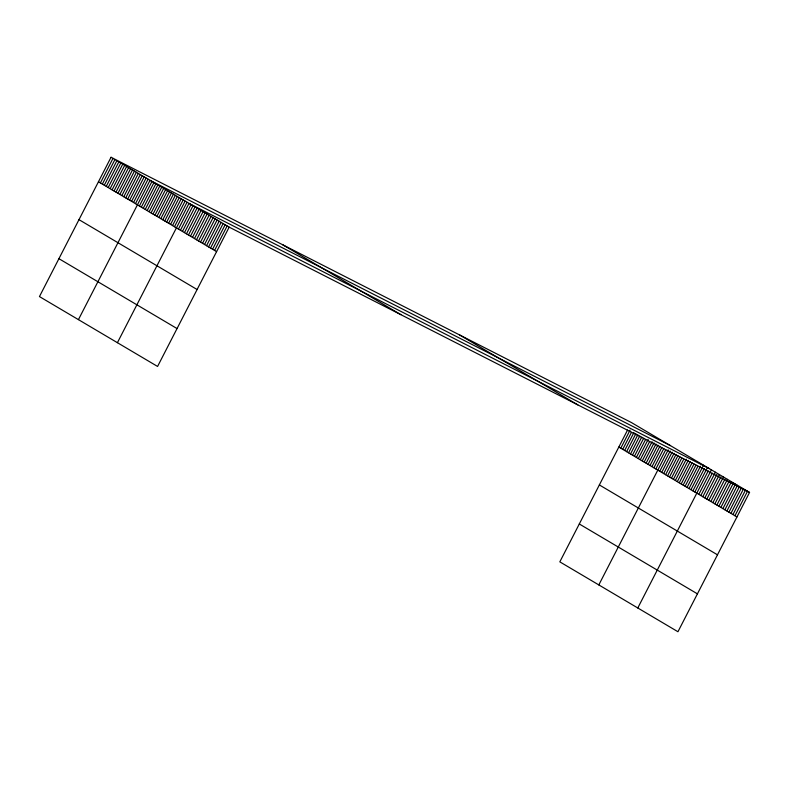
<?xml version="1.0" encoding="UTF-8"?>
<svg xmlns="http://www.w3.org/2000/svg" width="789" height="789" viewBox="0 0 789 789"><rect width="100%" height="100%" fill="white"/><g stroke="black" fill="none" stroke-linecap="round" stroke-linejoin="round"><path stroke-width="1.18" d="M111.052 157.258L39.45 296.575L157.573 366.451L229.175 227.143L111.052 157.258L631.427 422.549L749.55 492.425L677.948 631.742L559.825 561.857L627.59 430.005M100.4 182.92L112.995 158.411M102.353 184.074L114.947 159.565M104.296 185.228L116.89 160.719M106.249 186.382L118.843 161.873M108.201 187.535L120.796 163.027M110.144 188.689L122.739 164.181M112.097 189.843L124.692 165.335M114.05 190.987L126.644 166.489M115.993 192.141L128.587 167.633M117.946 193.295L130.54 168.787M119.889 194.449L132.483 169.941M121.841 195.603L134.436 171.095M123.794 196.757L136.389 172.249M125.737 197.911L138.331 173.402M127.69 199.065L140.284 174.556M129.643 200.219L142.237 175.71M131.585 201.373L144.18 176.864M133.538 202.526L146.133 178.018M135.481 203.67L148.076 179.172M78.436 319.634L150.028 180.316L670.403 445.607M139.387 205.978L151.981 181.47M141.33 207.132L153.924 182.624M143.282 208.286L155.877 183.778M145.235 209.44L157.83 184.932M147.178 210.594L159.772 186.086M149.131 211.748L161.725 187.24M151.074 212.902L163.668 188.393M153.027 214.056L165.621 189.547M154.979 215.21L167.574 190.701M156.922 216.354L169.517 191.855M158.875 217.508L171.469 192.999M160.828 218.661L173.422 194.153M162.771 219.815L175.365 195.307M164.723 220.969L177.318 196.461M166.666 222.123L179.261 197.615M168.619 223.277L181.214 198.769M170.572 224.431L183.166 199.923M172.515 225.585L185.109 201.077M174.468 226.739L187.062 202.231M117.413 342.692L189.015 203.384L709.39 468.666M178.422 229.076L191.017 204.568M180.434 230.26L193.029 205.751M182.437 231.453L195.031 206.945M184.448 232.637L197.043 208.128M186.46 233.83L199.055 209.322M188.463 235.014L201.057 210.505M190.474 236.207L203.069 211.699M192.477 237.39L205.081 212.882M194.488 238.584L207.083 214.075M196.5 239.767L209.095 215.259M198.503 240.951L211.097 216.452M200.514 242.144L213.109 217.636M202.526 243.328L215.121 218.819M204.529 244.521L217.123 220.013M206.54 245.704L219.135 221.196M208.543 246.898L221.137 222.39M210.555 248.081L223.149 223.573M212.566 249.275L225.161 224.766M214.569 250.458L227.163 225.95M620.775 448.211L630.086 430.094M622.728 449.365L631.486 432.313M624.681 450.509L633.981 432.402M626.624 451.663L635.934 433.555M628.577 452.817L637.887 434.709M630.519 453.971L639.83 435.863M632.472 455.125L641.782 437.007M634.425 456.279L643.735 438.161M636.368 457.433L645.678 439.315M638.321 458.587L648.173 439.404M640.274 459.74L649.574 441.623M642.216 460.894L652.079 441.712M644.169 462.048L654.022 442.866M646.112 463.192L655.975 444.02M648.065 464.346L657.918 445.174M650.018 465.5L659.87 446.327M651.961 466.654L661.823 447.471M653.913 467.808L663.766 448.625M655.866 468.962L665.719 449.779M598.812 584.925L668.214 449.868M659.762 471.27L670.167 451.022M661.705 472.424L672.11 452.176M663.657 473.578L674.062 453.33M665.61 474.722L676.015 454.484M667.553 475.875L677.958 455.638M669.506 477.029L679.911 456.792M671.459 478.183L681.854 457.936M673.402 479.337L683.807 459.09M675.354 480.491L686.302 459.178M677.297 481.645L688.255 460.332M679.25 482.799L690.207 461.486M681.203 483.953L692.15 462.64M683.146 485.107L694.103 463.794M685.099 486.261L696.046 464.948M687.051 487.405L697.999 466.102M688.994 488.559L700.494 466.191M690.947 489.713L703.541 465.204M692.89 490.866L704.39 468.488M694.843 492.02L707.437 467.512M637.788 607.984L708.295 470.796M698.798 494.358L711.392 469.859M700.81 495.551L712.309 473.173M702.812 496.735L715.416 472.226M704.824 497.928L716.876 474.485M706.836 499.112L719.43 474.603M708.838 500.305L720.89 476.862M710.85 501.488L723.444 476.98M712.861 502.682L724.904 479.239M714.864 503.865L727.458 479.357M716.876 505.049L728.918 481.615M718.878 506.242L731.472 481.734M720.89 507.426L733.484 482.917M722.902 508.619L735.496 484.111M724.904 509.802L737.498 485.294M726.916 510.996L739.51 486.488M728.918 512.179L741.522 487.671M730.93 513.373L743.524 488.864M732.942 514.556L745.536 490.048M734.944 515.75L747.538 491.241M229.175 227.143L749.55 492.425M459.701 335L577.824 404.885M282.768 244.807L400.901 314.683M618.832 447.057L736.956 516.933M98.457 181.766L216.58 251.642M599.354 484.939L717.487 554.815M78.979 219.658L197.112 289.533M579.294 523.975L697.427 593.851M58.919 258.684L177.052 328.569"/></g></svg>
